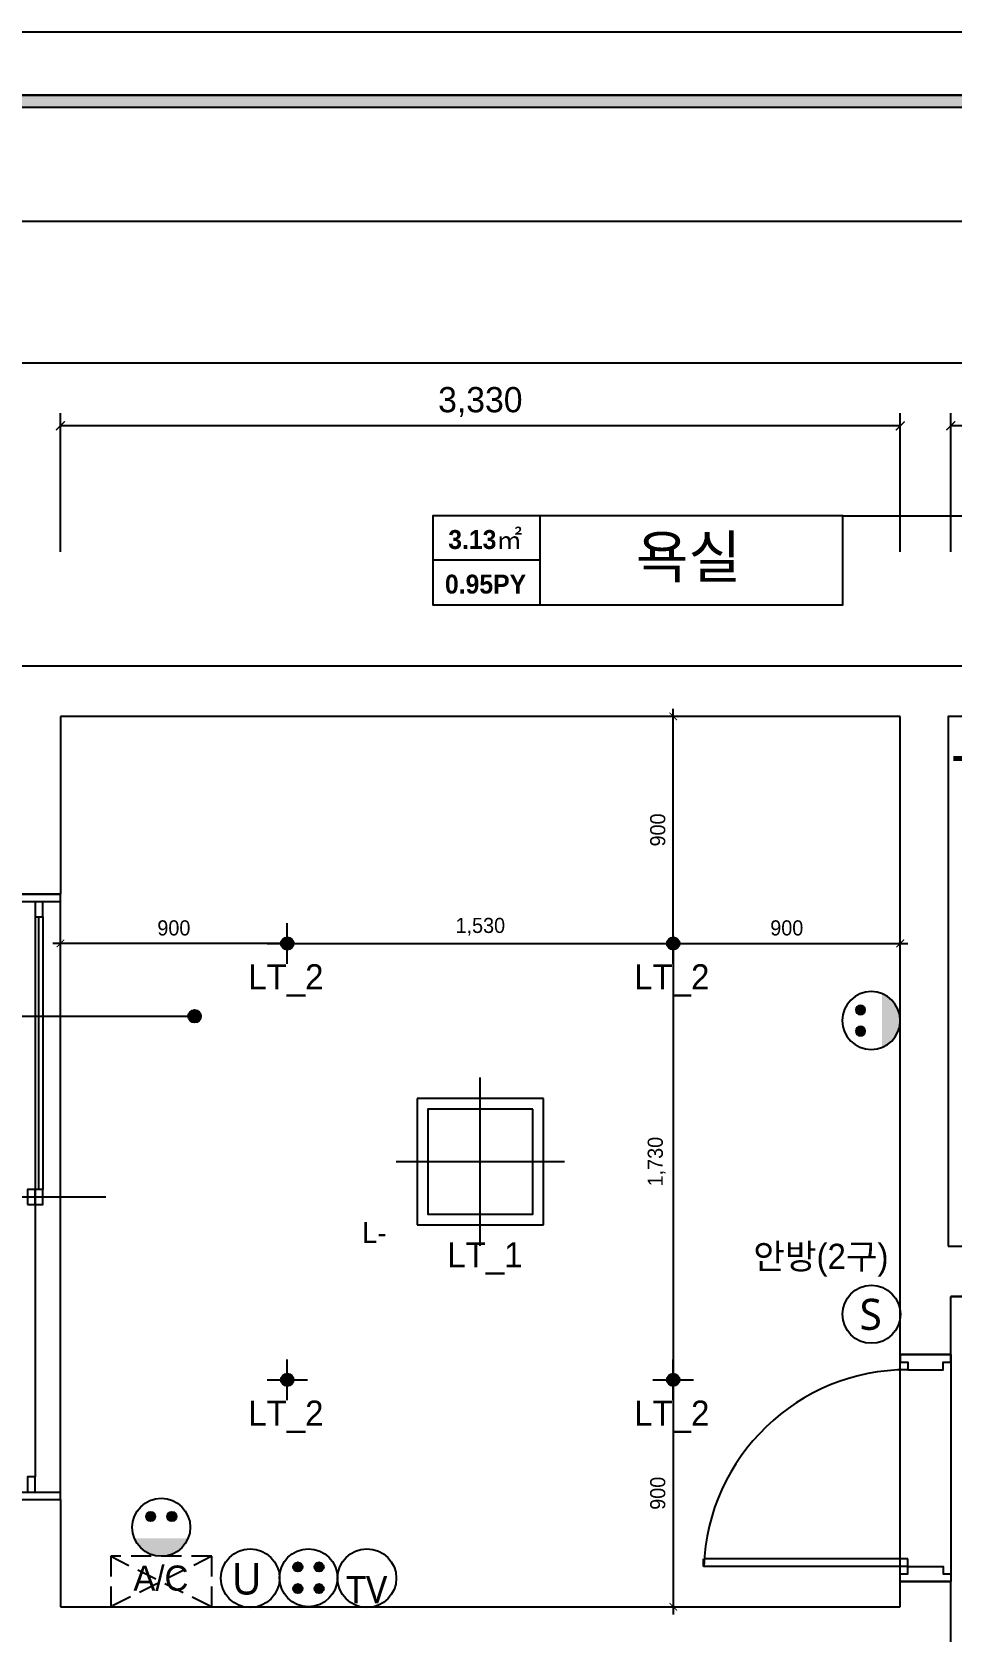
# Model space of a CAD drawing. Header units: inches. Extents: x 26859 to 99210, y 7818 to 34893.
# Drawn here: x 74856 to 78504, y 28049 to 34393 of the extents above; entities that cross this region are included whole.
import ezdxf
from ezdxf.enums import TextEntityAlignment as Align

# ---------------------------------------------------------------- set-up
doc = ezdxf.new("R2010")
doc.units = ezdxf.units.IN
doc.header["$LTSCALE"] = 100
doc.header["$MEASUREMENT"] = 0
doc.header["$PDSIZE"] = 700.071425
for name, pattern in [('DH-HID2', [1.2, 0.8, -0.4]), ('HID', [2.5, 1.5, -1]), ('HID2', [1, 0.5, -0.5])]:
    doc.linetypes.add(name, pattern=pattern)
for name, color, linetype in [('0-ELC TEXT', 7, 'Continuous'), ('03-TEXT', 3, 'Continuous'), ('06-LIGHT', 4, 'Continuous'), ('07-DIM', 1, 'Continuous'), ('07-DIM WAL', 5, 'Continuous'), ('3.기호.계단선', 30, 'Continuous'), ('F-SYM', 7, 'Continuous'), ('FORM(YOURNAME)-11', 1, 'Continuous'), ('FU-FURM', 251, 'DH-HID2'), ('RC-LIGHT', 7, 'Continuous'), ('도면층2', 2, 'Continuous'), ('도면층4', 4, 'Continuous'), ('도면층5', 5, 'Continuous'), ('설비', 140, 'Continuous')]:
    doc.layers.add(name, color=color, linetype=linetype)
doc.styles.add('DH-TEXT', font='')
doc.styles.add('HY 울릉도 L', font='')
doc.styles.get("Standard").update_dxf_attribs({"font": 'txt.shx', "bigfont": 'whgtxt.shx'})
doc.styles.add('YOURNAME', font='HY울릉도M.TTF')
doc.styles.add('넥슨고딕', font='NEXONLv1GothicBold.ttf')
doc.styles.add('마감재', font='stylu.ttf')
doc.styles.add('코레일둥고', font='Korail_Round_Gothic_Medium.ttf')
doc.styles.get('DH-TEXT').set_extended_font_data('HY울릉도L')
doc.styles.get('HY 울릉도 L').set_extended_font_data('HY울릉도L')
doc.dimstyles.new('30', dxfattribs={"dimscale": 30, "dimtxt": 2, "dimasz": 1, "dimexe": 1, "dimexo": 1, "dimgap": 1, "dimtad": 1, "dimdec": 0, "dimrnd": 0.05, "dimdsep": 46, "dimlunit": 6, "dimtxsty": 'HY 울릉도 L', "dimblk": 'ARCHTICK', "dimcen": 2.5, "dimdle": 1, "dimclrd": 133, "dimclre": 133, "dimclrt": 30, "dimadec": 0, "dimazin": 0, "dimtfac": 1, "dimtdec": 0, "dimtix": 1, "dimtmove": 2, "dimatfit": 3, "dimldrblk": 'ARCHTICK', "dimfxl": 1, "dimlwd": -1, "dimlwe": -1, "dimarcsym": 0})
doc.dimstyles.new('벽치수 Copy of DIM-50', dxfattribs={"dimscale": 50, "dimtxt": 2, "dimasz": 0.7, "dimexe": 1, "dimexo": 1, "dimgap": 0.7, "dimtad": 1, "dimdec": 0, "dimzin": 1, "dimdsep": 46, "dimlunit": 6, "dimtxsty": '마감재', "dimblk": 'ARCHTICK', "dimcen": -0.09, "dimclrd": 256, "dimclre": 256, "dimclrt": 3, "dimadec": 0, "dimazin": 0, "dimtfac": 1, "dimtdec": 0, "dimtix": 1, "dimtmove": 2, "dimatfit": 0, "dimldrblk": 'ARCHTICK', "dimfxl": 1, "dimtolj": 1, "dimtzin": 0, "dimarcsym": 0})

# ---------------------------------------------------------------- blocks, each defined once
blk = doc.blocks.new('FORM-PLAN')
at = {"layer": 'FORM(YOURNAME)-11'}
h = blk.add_hatch(color=256, dxfattribs=at)
h.dxf.hatch_style = 1
h.paths.add_polyline_path([(-71444, 55115), (10556, 55115), (10556, 54915), (-71444, 54915)])
h.paths.add_polyline_path([(-71444, -2085), (10556, -2085), (10556, -2285), (-71444, -2285)])
at = {"layer": 'Defpoints', "color": 158}
for points in [[(-71444, -2285), (10556, -2285), (10556, 55115), (-71444, 55115)], [(-69444, 53115), (-64, 53115), (-64, 1215), (-69444, 1215)]]:
    blk.add_lwpolyline(points, close=True, dxfattribs=at)
at = {"layer": 'FORM(YOURNAME)-11', "color": 250}
blk.add_lwpolyline([(-72444, -3285), (11556, -3285), (11556, 56115), (-72444, 56115)], close=True, dxfattribs=at)
at = {"layer": 'FORM(YOURNAME)-11'}
blk.add_lwpolyline([(-71444, 55115), (10556, 55115), (10556, 54915), (-71444, 54915)], close=True, dxfattribs=at)
at = {"layer": 'FORM(YOURNAME)-11', "color": 3, "style": 'YOURNAME'}
for tag, height, p in [('1', 450, (9905, 18188)), ('2', 450, (9905, 17544)), ('3', 450, (9905, 16257)), ('4', 450, (9905, 14326)), ('5', 515, (9905, 12009)), ('6', 515, (9905, 9757)), ('7', 515, (9905, 7504)), ('8', 515, (9905, 5252)), ('9', 515, (9905, 2999)), ('10', 515, (5655, 811)), ('11', 515, (9905, 747)), ('12', 515, (5655, -1441)), ('13', 515, (9905, -1441))]:
    blk.add_attdef(tag, text='', height=height, dxfattribs=at).set_placement(p, align=Align.MIDDLE_RIGHT)
blk = doc.blocks.new('_ArchTick')
at = {"color": 0, "linetype": 'ByBlock', "const_width": 0.15}
blk.add_lwpolyline([(-0.5, -0.5), (0.5, 0.5)], dxfattribs=at)
blk = doc.blocks.new('*D216')
at = {"layer": '07-DIM', "lineweight": -2}
for p, q in [((73768.8, 32331.2), (73768.8, 33131.2)), ((84078.8, 32331.2), (84078.8, 33131.2)), ((73768.8, 33081.2), (84078.8, 33081.2))]:
    blk.add_line(p, q, dxfattribs=at)
at = {"layer": 'Defpoints', "color": 0}
for p in [(84078.8, 33081.2), (73768.8, 32281.2), (84078.8, 32281.2)]:
    blk.add_point(p, dxfattribs=at)
at = {"layer": '07-DIM', "lineweight": -2, "xscale": 35, "yscale": 35, "zscale": 35, "rotation": 180}
blk.add_blockref('_ArchTick', (73768.8, 33081.2), dxfattribs=at)
at = {"layer": '07-DIM', "lineweight": -2, "xscale": 35, "yscale": 35, "zscale": 35}
blk.add_blockref('_ArchTick', (84078.8, 33081.2), dxfattribs=at)
at = {"layer": '07-DIM', "color": 3, "insert": (78923.8, 33175.5), "char_height": 100, "attachment_point": 5, "style": '마감재'}
blk.add_mtext('\\A1;10,310', dxfattribs=at)
blk = doc.blocks.new('*D219')
at = {"layer": '07-DIM', "lineweight": -2}
for p, q in [((78498.8, 32331.2), (78498.8, 32881.2)), ((79988.8, 32331.2), (79988.8, 32881.2)), ((79988.8, 32831.2), (78498.8, 32831.2))]:
    blk.add_line(p, q, dxfattribs=at)
at = {"layer": 'Defpoints', "color": 0}
for p in [(78498.8, 32831.2), (78498.8, 32281.2), (79988.8, 32281.2)]:
    blk.add_point(p, dxfattribs=at)
at = {"layer": '07-DIM', "lineweight": -2, "xscale": 35, "yscale": 35, "zscale": 35, "rotation": 180}
blk.add_blockref('_ArchTick', (78498.8, 32831.2), dxfattribs=at)
at = {"layer": '07-DIM', "lineweight": -2, "xscale": 35, "yscale": 35, "zscale": 35}
blk.add_blockref('_ArchTick', (79988.8, 32831.2), dxfattribs=at)
at = {"layer": '07-DIM', "color": 3, "insert": (79243.8, 32925.5), "char_height": 100, "attachment_point": 5, "style": '마감재'}
blk.add_mtext('\\A1;1,490', dxfattribs=at)
blk = doc.blocks.new('*D220')
at = {"layer": '07-DIM', "lineweight": -2}
for p, q in [((74968.8, 32331.2), (74968.8, 32881.2)), ((78298.8, 32331.2), (78298.8, 32881.2)), ((78298.8, 32831.2), (74968.8, 32831.2))]:
    blk.add_line(p, q, dxfattribs=at)
at = {"layer": 'Defpoints', "color": 0}
for p in [(74968.8, 32831.2), (74968.8, 32281.2), (78298.8, 32281.2)]:
    blk.add_point(p, dxfattribs=at)
at = {"layer": '07-DIM', "lineweight": -2, "xscale": 35, "yscale": 35, "zscale": 35, "rotation": 180}
blk.add_blockref('_ArchTick', (74968.8, 32831.2), dxfattribs=at)
at = {"layer": '07-DIM', "lineweight": -2, "xscale": 35, "yscale": 35, "zscale": 35}
blk.add_blockref('_ArchTick', (78298.8, 32831.2), dxfattribs=at)
at = {"layer": '07-DIM', "color": 3, "insert": (76633.8, 32925.5), "char_height": 100, "attachment_point": 5, "style": '마감재'}
blk.add_mtext('\\A1;3,330', dxfattribs=at)
blk = doc.blocks.new('fffsere')
at = {"layer": '도면층2'}
for p, q in [((58566.1, 31878.7), (51946.1, 31878.7)), ((56676.1, 31678.7), (53346.1, 31678.7)), ((53346.1, 31678.7), (53346.1, 30973.7)), ((56676.1, 29148.7), (56676.1, 31678.7)), ((53146.1, 30973.7), (53346.1, 30973.7)), ((56876.1, 29148.7), (56876.1, 29378.7)), ((56876.1, 29378.7), (56976.1, 29378.7)), ((56676.1, 29148.7), (56876.1, 29148.7)), ((53146.1, 28573.7), (53346.1, 28573.7)), ((53346.1, 28573.7), (53346.1, 28148.7)), ((56676.1, 28148.7), (56676.1, 28248.7)), ((56676.1, 28248.7), (56876.1, 28248.7)), ((56876.1, 27948.7), (56876.1, 28248.7)), ((53346.1, 28148.7), (56676.1, 28148.7))]:
    blk.add_line(p, q, dxfattribs=at)
blk.add_lwpolyline([(56866.1, 29578.7), (58376.1, 29578.7), (58376.1, 31678.7), (56866.1, 31678.7)], close=True, dxfattribs=at)
blk.add_lwpolyline([(58366.1, 29378.7), (56876.1, 29378.7)], dxfattribs=at)
at = {"layer": '도면층4'}
for p, q in [((53346.1, 30973.7), (53146.1, 30973.7)), ((53346.1, 28573.7), (53346.1, 30973.7)), ((53346.1, 30943.7), (53146.1, 30943.7)), ((53261.1, 29803.7), (53261.1, 30883.7)), ((53026.1, 29773.7), (53526.1, 29773.7)), ((56676.1, 28248.7), (56676.1, 29148.7)), ((56676.1, 29148.7), (56876.1, 29148.7)), ((56876.1, 29148.7), (56876.1, 28248.7)), ((53146.1, 28603.7), (53346.1, 28603.7)), ((53146.1, 28573.7), (53346.1, 28573.7)), ((55896.1, 28308.7), (55896.1, 28338.7)), ((56706.1, 28308.7), (55896.1, 28308.7)), ((56706.1, 28338.7), (55896.6, 28338.7)), ((56706.1, 28308.7), (56706.1, 28338.7)), ((56876.1, 28248.7), (56676.1, 28248.7)), ((56676.1, 28248.7), (56876.1, 28248.7))]:
    blk.add_line(p, q, dxfattribs=at)
for points in [[(53246.1, 30883.7), (53276.1, 30883.7), (53276.1, 30943.7), (53246.1, 30943.7)], [(53216.1, 29743.7), (53246.1, 29743.7), (53246.1, 29803.7), (53216.1, 29803.7)], [(53246.1, 29743.7), (53276.1, 29743.7), (53276.1, 29803.7), (53246.1, 29803.7)], [(53216.1, 28603.7), (53246.1, 28603.7), (53246.1, 28663.7), (53216.1, 28663.7)]]:
    blk.add_lwpolyline(points, close=True, dxfattribs=at)
for points in [[(56676.1, 29148.7), (56676.1, 29118.7), (56706.1, 29118.7), (56706.1, 29088.7), (56846.1, 29088.7), (56846.1, 29118.7), (56876.1, 29118.7), (56876.1, 29148.7), (56676.1, 29148.7)], [(56676.1, 28248.7), (56676.1, 28278.7), (56706.1, 28278.7), (56706.1, 28308.7), (56846.1, 28308.7), (56846.1, 28278.7), (56876.1, 28278.7), (56876.1, 28248.7), (56676.1, 28248.7)]]:
    blk.add_lwpolyline(points, dxfattribs=at)
at = {"layer": '도면층5'}
for p, q in [((53246.1, 30883.7), (53246.1, 29803.7)), ((53276.1, 30883.7), (53276.1, 29803.7)), ((53246.1, 29743.7), (53246.1, 28663.7))]:
    blk.add_line(p, q, dxfattribs=at)
blk.add_arc((56706.1, 28278.7), 810, 90, 177.87745, dxfattribs=at)
blk = doc.blocks.new('FFFF')
at = {"layer": 'FU-FURM'}
for p, q in [((75446.1, 28348.7), (75046.1, 28148.7)), ((75046.1, 28348.7), (75446.1, 28148.7))]:
    blk.add_line(p, q, dxfattribs=at)
blk.add_lwpolyline([(75046.1, 28148.7), (75446.1, 28148.7), (75446.1, 28348.7), (75046.1, 28348.7)], close=True, dxfattribs=at)
blk.add_blockref('fffsere', (21500, 0))
at = {"layer": '0-ELC TEXT', "color": 10, "style": '코레일둥고'}
blk.add_text('A/C', height=100, dxfattribs=at).set_placement((75135.6, 28212.3))
blk = doc.blocks.new('G-101')
at = {"layer": 'RC-LIGHT', "color": 251}
for p, q in [((0, -400), (0, 400)), ((400, 0), (-400, 0))]:
    blk.add_line(p, q, dxfattribs=at)
at = {"layer": 'RC-LIGHT', "color": 7}
for p, q in [((-300, -300), (-300, 300)), ((-300, 300), (300, 300)), ((300, 300), (300, -300)), ((300, -300), (-300, -300))]:
    blk.add_line(p, q, dxfattribs=at)
at = {"layer": 'RC-LIGHT', "color": 1}
blk.add_lwpolyline([(-250, 250), (250, 250), (250, -250), (-250, -250)], close=True, dxfattribs=at)
at = {"layer": 'RC-LIGHT', "style": 'DH-TEXT'}
blk.add_attdef('L-', text='', height=100, dxfattribs=at).set_placement((383.2, -287.8), align=Align.TOP_LEFT)
blk = doc.blocks.new('1')
at = {"linetype": 'Continuous'}
h = blk.add_hatch(color=4, dxfattribs=at)
h.dxf.hatch_style = 1
edge = h.paths.add_edge_path()
edge.add_arc((11539653, -14273504), 37.5, 0, 360)
at = {"color": 1, "linetype": 'Continuous'}
for p, q in [((11539653, -14273637), (11539653, -14273370)), ((11539520, -14273504), (11539787, -14273504))]:
    blk.add_line(p, q, dxfattribs=at)
at = {"color": 4, "linetype": 'Continuous'}
for radius in [41.5, 37.5]:
    blk.add_circle((11539653, -14273504), radius, dxfattribs=at)
blk = doc.blocks.new('*D247')
at = {"layer": '07-DIM WAL', "color": 133}
for p, q in [((75838.8, 30778.7), (77428.8, 30778.7)), ((75868.8, 30748.7), (75868.8, 30748.7)), ((77398.8, 30748.7), (77398.8, 30748.7))]:
    blk.add_line(p, q, dxfattribs=at)
at = {"layer": 'Defpoints', "color": 0}
for p in [(75868.8, 30778.7), (77398.8, 30778.7), (77398.8, 30778.7)]:
    blk.add_point(p, dxfattribs=at)
at = {"layer": '07-DIM WAL', "color": 133, "xscale": 30, "yscale": 30, "zscale": 30, "rotation": 180}
blk.add_blockref('_ArchTick', (75868.8, 30778.7), dxfattribs=at)
at = {"layer": '07-DIM WAL', "color": 133, "xscale": 30, "yscale": 30, "zscale": 30}
blk.add_blockref('_ArchTick', (77398.8, 30778.7), dxfattribs=at)
at = {"layer": '07-DIM WAL', "color": 30, "insert": (76633.8, 30844.7), "char_height": 60, "attachment_point": 5, "style": 'HY 울릉도 L'}
blk.add_mtext('1,530', dxfattribs=at)
blk = doc.blocks.new('*D248')
at = {"layer": '07-DIM WAL', "color": 133}
for p, q in [((77368.8, 31678.7), (77368.8, 31678.7)), ((77398.8, 30748.7), (77398.8, 31708.7)), ((77368.8, 30778.7), (77368.8, 30778.7))]:
    blk.add_line(p, q, dxfattribs=at)
at = {"layer": 'Defpoints', "color": 0}
for p in [(77398.8, 31678.7), (77398.8, 31678.7), (77398.8, 30778.7)]:
    blk.add_point(p, dxfattribs=at)
at = {"layer": '07-DIM WAL', "color": 133, "xscale": 30, "yscale": 30, "zscale": 30}
for p, rotation in [((77398.8, 31678.7), 90), ((77398.8, 30778.7), 270)]:
    blk.add_blockref('_ArchTick', p, dxfattribs=dict(at, rotation=rotation))
at = {"layer": '07-DIM WAL', "color": 30, "insert": (77337.5, 31228.7), "char_height": 60, "attachment_point": 5, "rotation": 90, "style": 'HY 울릉도 L'}
blk.add_mtext('900', dxfattribs=at)
blk = doc.blocks.new('*D249')
at = {"layer": '07-DIM WAL', "color": 133}
for p, q in [((77368.8, 30778.7), (78328.8, 30778.7)), ((77398.8, 30748.7), (77398.8, 30748.7)), ((78298.8, 30748.7), (78298.8, 30748.7))]:
    blk.add_line(p, q, dxfattribs=at)
at = {"layer": 'Defpoints', "color": 0}
for p in [(77398.8, 30778.7), (78298.8, 30778.7), (78298.8, 30778.7)]:
    blk.add_point(p, dxfattribs=at)
at = {"layer": '07-DIM WAL', "color": 133, "xscale": 30, "yscale": 30, "zscale": 30, "rotation": 180}
blk.add_blockref('_ArchTick', (77398.8, 30778.7), dxfattribs=at)
at = {"layer": '07-DIM WAL', "color": 133, "xscale": 30, "yscale": 30, "zscale": 30}
blk.add_blockref('_ArchTick', (78298.8, 30778.7), dxfattribs=at)
at = {"layer": '07-DIM WAL', "color": 30, "insert": (77848.8, 30840), "char_height": 60, "attachment_point": 5, "style": 'HY 울릉도 L'}
blk.add_mtext('900', dxfattribs=at)
blk = doc.blocks.new('*D250')
at = {"layer": '07-DIM WAL', "color": 133}
for p, q in [((75898.8, 30778.7), (74938.8, 30778.7)), ((74968.8, 30748.7), (74968.8, 30748.7)), ((75868.8, 30748.7), (75868.8, 30748.7))]:
    blk.add_line(p, q, dxfattribs=at)
at = {"layer": 'Defpoints', "color": 0}
for p in [(74968.8, 30778.7), (74968.8, 30778.7), (75868.8, 30778.7)]:
    blk.add_point(p, dxfattribs=at)
at = {"layer": '07-DIM WAL', "color": 133, "xscale": 30, "yscale": 30, "zscale": 30, "rotation": 180}
blk.add_blockref('_ArchTick', (74968.8, 30778.7), dxfattribs=at)
at = {"layer": '07-DIM WAL', "color": 133, "xscale": 30, "yscale": 30, "zscale": 30}
blk.add_blockref('_ArchTick', (75868.8, 30778.7), dxfattribs=at)
at = {"layer": '07-DIM WAL', "color": 30, "insert": (75418.8, 30840), "char_height": 60, "attachment_point": 5, "style": 'HY 울릉도 L'}
blk.add_mtext('900', dxfattribs=at)
blk = doc.blocks.new('*D251')
at = {"layer": '07-DIM WAL', "color": 133}
for p, q in [((77368.8, 30778.7), (77368.8, 30778.7)), ((77398.8, 30808.7), (77398.8, 29018.7)), ((77368.8, 29048.7), (77368.8, 29048.7))]:
    blk.add_line(p, q, dxfattribs=at)
at = {"layer": 'Defpoints', "color": 0}
for p in [(77398.8, 30778.7), (77398.8, 29048.7), (77398.8, 29048.7)]:
    blk.add_point(p, dxfattribs=at)
at = {"layer": '07-DIM WAL', "color": 133, "xscale": 30, "yscale": 30, "zscale": 30}
for p, rotation in [((77398.8, 30778.7), 90), ((77398.8, 29048.7), 270)]:
    blk.add_blockref('_ArchTick', p, dxfattribs=dict(at, rotation=rotation))
at = {"layer": '07-DIM WAL', "color": 30, "insert": (77332.9, 29913.7), "char_height": 60, "attachment_point": 5, "rotation": 90, "style": 'HY 울릉도 L'}
blk.add_mtext('1,730', dxfattribs=at)
blk = doc.blocks.new('*D252')
at = {"layer": '07-DIM WAL', "color": 133}
for p, q in [((77398.8, 29078.7), (77398.8, 28118.7)), ((77368.8, 29048.7), (77368.8, 29048.7)), ((77368.8, 28148.7), (77368.8, 28148.7))]:
    blk.add_line(p, q, dxfattribs=at)
at = {"layer": 'Defpoints', "color": 0}
for p in [(77398.8, 29048.7), (77398.8, 28148.7), (77398.8, 28148.7)]:
    blk.add_point(p, dxfattribs=at)
at = {"layer": '07-DIM WAL', "color": 133, "xscale": 30, "yscale": 30, "zscale": 30}
for p, rotation in [((77398.8, 29048.7), 90), ((77398.8, 28148.7), 270)]:
    blk.add_blockref('_ArchTick', p, dxfattribs=dict(at, rotation=rotation))
at = {"layer": '07-DIM WAL', "color": 30, "insert": (77337.5, 28598.7), "char_height": 60, "attachment_point": 5, "rotation": 90, "style": 'HY 울릉도 L'}
blk.add_mtext('900', dxfattribs=at)
blk = doc.blocks.new('swich')
at = {"layer": '설비', "color": 140}
blk.add_circle((372828.6, -86554.1), 84, dxfattribs=at)
at = {"layer": '설비', "color": 140, "insert": (372858.7, -86509.1), "char_height": 90, "width": 143.497, "attachment_point": 3}
blk.add_mtext('{\\fMalgun Gothic|b0|i0|c129|p50;S}', dxfattribs=at)
blk = doc.blocks.new('egoo')
at = {"layer": '설비'}
h = blk.add_hatch(color=140, dxfattribs=at)
edge = h.paths.add_edge_path()
edge.add_arc((1015645.3, 443433.7), 22.3, 0, 360)
h = blk.add_hatch(color=140, dxfattribs=at)
edge = h.paths.add_edge_path()
edge.add_arc((1015747.7, 443433.7), 22.3, 0, 360)
h = blk.add_hatch(color=140, dxfattribs=at)
edge = h.paths.add_edge_path()
edge.add_line((1015826.3, 443329.1), (1015566.6, 443329.1))
edge.add_ellipse((1015696.5, 443381.5), major_axis=(99, 99), ratio=1, start_angle=156.95778, end_angle=293.04222)
at = {"layer": '설비', "color": 140}
for centre, radius in [((1015696.5, 443381.5), 140), ((1015645.3, 443433.7), 22.3), ((1015747.7, 443433.7), 22.3)]:
    blk.add_circle(centre, radius, dxfattribs=at)
blk = doc.blocks.new('utp')
at = {"layer": '설비', "color": 140}
blk.add_circle((372927.5, -86920.8), 140, dxfattribs=at)
at = {"layer": '설비', "color": 140, "insert": (372982.3, -87000.6), "char_height": 150, "width": 275.64, "attachment_point": 9}
blk.add_mtext('{\\fMalgun Gothic|b0|i0|c129|p50;U}', dxfattribs=at)
blk = doc.blocks.new('TV')
at = {"layer": '설비', "color": 140}
blk.add_circle((146226.7, 46947.4), 140, dxfattribs=at)
at = {"layer": '설비', "color": 140, "insert": (146088.1, 46827.7), "char_height": 130, "width": 275.64, "attachment_point": 7}
blk.add_mtext('\\pxsm1,qc;{\\fMalgun Gothic|b0|i0|c129|p50;TV}', dxfattribs=at)

msp = doc.modelspace()

# ---------------------------------------------------------------- hatches: boundary and pattern name
at = {"layer": '0-ELC TEXT'}
h = msp.add_hatch(color=256, dxfattribs=at)
h.dxf.hatch_style = 1
edge = h.paths.add_edge_path()
edge.add_arc((75501, 30490), 25, -180, 180, ccw=False)
at = {"layer": 'RC-LIGHT'}
h = msp.add_hatch(color=10, dxfattribs=at)
edge = h.paths.add_edge_path()
edge.add_arc((75326.8, 28506.6), 18.3, -180, 180, ccw=False)
h = msp.add_hatch(color=10, dxfattribs=at)
edge = h.paths.add_edge_path()
edge.add_arc((75410.9, 28506.6), 18.3, -180, 180, ccw=False)
h = msp.add_hatch(color=10, dxfattribs=at)
edge = h.paths.add_edge_path()
edge.add_line((75475.5, 28420.7), (75262.2, 28420.7))
edge.add_ellipse((75368.8, 28463.7), major_axis=(81.3, 81.3), ratio=1, start_angle=156.95778, end_angle=293.04222)
at = {"layer": '설비'}
h = msp.add_hatch(color=140, dxfattribs=at)
edge = h.paths.add_edge_path()
edge.add_arc((75910.4, 28306.6), 18.3, -180, 180, ccw=False)
h = msp.add_hatch(color=140, dxfattribs=at)
edge = h.paths.add_edge_path()
edge.add_arc((75994.4, 28306.6), 18.3, -180, 180, ccw=False)
h = msp.add_hatch(color=140, dxfattribs=at)
edge = h.paths.add_edge_path()
edge.add_arc((75910.4, 28220.7), 18.3, -180, 180, ccw=False)
h = msp.add_hatch(color=140, dxfattribs=at)
edge = h.paths.add_edge_path()
edge.add_arc((75994.4, 28220.7), 18.3, -180, 180, ccw=False)

# ---------------------------------------------------------------- linework, layer by layer
at = {"layer": '0-ELC TEXT'}
for p, q in [((76870.6, 32120.9), (76870.6, 32474.7)), ((76870.6, 32297.8), (76445.9, 32297.8)), ((72637.4, 30490), (75501, 30490))]:
    msp.add_line(p, q, dxfattribs=at)
msp.add_lwpolyline([(78070.6, 32474.7), (76445.9, 32474.7), (76445.9, 32120.9), (78070.6, 32120.9)], close=True, dxfattribs=at)
msp.add_lwpolyline([(78070.6, 32474.7), (79144, 32474.7), (79144, 31613.7)], dxfattribs=at)
msp.add_circle((75501, 30490), 25, dxfattribs=at)
at = {"layer": '06-LIGHT', "color": 10, "linetype": 'HID2', "const_width": 20}
msp.add_lwpolyline([(79873.8, 31512), (78508.8, 31512)], dxfattribs=at)
at = {"layer": 'RC-LIGHT', "color": 10}
for centre, radius in [((75368.8, 28463.7), 115), ((75326.8, 28506.6), 18.3), ((75410.9, 28506.6), 18.3)]:
    msp.add_circle(centre, radius, dxfattribs=at)
at = {"layer": '설비', "color": 140}
for centre, radius in [((75952.4, 28263.7), 115), ((75910.4, 28306.6), 18.3), ((75994.4, 28306.6), 18.3), ((75910.4, 28220.7), 18.3), ((75994.4, 28220.7), 18.3)]:
    msp.add_circle(centre, radius, dxfattribs=at)

# ---------------------------------------------------------------- block references
msp.add_blockref('FFFF', (122.8, 0))
at = {"layer": 'F-SYM', "xscale": 0.2500000000000001, "yscale": 0.2500000000000001, "zscale": 0.2500000000000001}
msp.add_blockref('FORM-PLAN', (87221, 20363.8), dxfattribs=at)
at = {"layer": 'RC-LIGHT'}
for name, p, xscale, yscale, zscale in [('1', (-6875729.7, 8629274.9), 0.6024096385271789, 0.6024096385271789, 0.6024096385271789), ('1', (-6874199.7, 8629274.9), 0.6024096385271789, 0.6024096385271789, 0.6024096385271789), ('1', (-6875729.7, 8627544.9), 0.6024096385271789, 0.6024096385271789, 0.6024096385271789), ('1', (-6874199.7, 8627544.9), 0.6024096385271789, 0.6024096385271789, 0.6024096385271789), ('TV', (-45671.5, -10860.8), 0.8333333333333334, 0.8333333333333334, 0.8333333333333334)]:
    msp.add_blockref(name, p, dxfattribs=dict(at, xscale=xscale, yscale=yscale, zscale=zscale))
at = {"layer": 'RC-LIGHT', "color": 140, "xscale": -0.8214285869294656, "yscale": 0.8214285869294656, "zscale": 0.8214285869294656, "rotation": 90.00000000000001}
msp.add_blockref('egoo', (442390, 864795.1), dxfattribs=at)
at = {"layer": 'RC-LIGHT'}
ref = msp.add_blockref('G-101', (76633.8, 29913.7), dxfattribs=dict(at, xscale=-0.8333333333333334, yscale=0.8333333333333334, zscale=0.8333333333333334))
ref.add_attrib('L-', 'L-', dxfattribs={"height": 83.33, "style": 'DH-TEXT'}).set_placement((76164.9, 29673.8), align=Align.TOP_LEFT)
at = {"layer": '설비', "color": 140, "xscale": 1.369047619047649, "yscale": 1.369047619047649, "zscale": 1.369047619047649}
msp.add_blockref('swich', (-432235.7, 147805), dxfattribs=at)
at = {"layer": '설비', "color": 253, "true_color": 0x95d0ad, "xscale": 0.8333333333333334, "yscale": 0.8333333333333334, "zscale": 0.8333333333333334}
msp.add_blockref('utp', (-235051.6, 100696), dxfattribs=at)

# ---------------------------------------------------------------- texts
at = {"layer": '03-TEXT'}
for s, height, style, p in [('3.13㎡', 75, '넥슨고딕', (76653.2, 32342.9)), ('욕실', 166.67, '코레일둥고', (77459, 32228.4)), ('0.95PY', 75, '넥슨고딕', (76654.5, 32166))]:
    msp.add_text(s, height=height, dxfattribs=dict(at, style=style)).set_placement(p, align=Align.CENTER)
at = {"layer": '3.기호.계단선', "linetype": 'HID', "style": '코레일둥고'}
for s, p in [('LT_2', (75713.9, 30596.3)), ('LT_2', (77243.9, 30596.3)), ('LT_1', (76503.1, 29494.3)), ('LT_2', (75713.9, 28866.3)), ('LT_2', (77243.9, 28866.3))]:
    msp.add_text(s, height=100, dxfattribs=at).set_placement(p)
at = {"layer": 'RC-LIGHT', "color": 140, "style": '코레일둥고'}
msp.add_text('안방(2구)', height=100, dxfattribs=at).set_placement((77715.9, 29588), align=Align.TOP_LEFT)

# ---------------------------------------------------------------- dimensions: what is measured, and where the dimension line sits
at = {"layer": '07-DIM'}
for base, p1, p2, picture, middle in [((84078.8, 33081.2), (73768.8, 32281.2), (84078.8, 32281.2), '*D216', (78923.8, 33175.5)), ((74968.8, 32831.2), (78298.8, 32281.2), (74968.8, 32281.2), '*D220', (76633.8, 32925.5)), ((78498.8, 32831.2), (79988.8, 32281.2), (78498.8, 32281.2), '*D219', (79243.8, 32925.5))]:
    dim = msp.add_linear_dim(base=base, p1=p1, p2=p2, angle=0, dimstyle='벽치수 Copy of DIM-50', dxfattribs=at)
    dim.commit()
    dim.dimension.update_dxf_attribs({"geometry": picture, "text_midpoint": middle})
at = {"layer": '07-DIM WAL'}
for base, p1, p2, angle, picture, middle in [((77398.8, 31678.7), (77398.8, 30778.7), (77398.8, 31678.7), 90, '*D248', (77337.5, 31228.7)), ((74968.8, 30778.7), (75868.8, 30778.7), (74968.8, 30778.7), 180, '*D250', (75418.8, 30840)), ((77398.8, 30778.7), (75868.8, 30778.7), (77398.8, 30778.7), 180, '*D247', (76633.8, 30844.7)), ((78298.8, 30778.7), (77398.8, 30778.7), (78298.8, 30778.7), 180, '*D249', (77848.8, 30840)), ((77398.8, 29048.7), (77398.8, 30778.7), (77398.8, 29048.7), 90, '*D251', (77332.9, 29913.7)), ((77398.8, 28148.7), (77398.8, 29048.7), (77398.8, 28148.7), 90, '*D252', (77337.5, 28598.7))]:
    dim = msp.add_linear_dim(base=base, p1=p1, p2=p2, angle=angle, dimstyle='30', override={"dimfxl": 1.25, "dimarcsym": 2}, dxfattribs=at)
    dim.commit()
    dim.dimension.update_dxf_attribs({"geometry": picture, "text_midpoint": middle})

doc.saveas('drawing.dxf')
